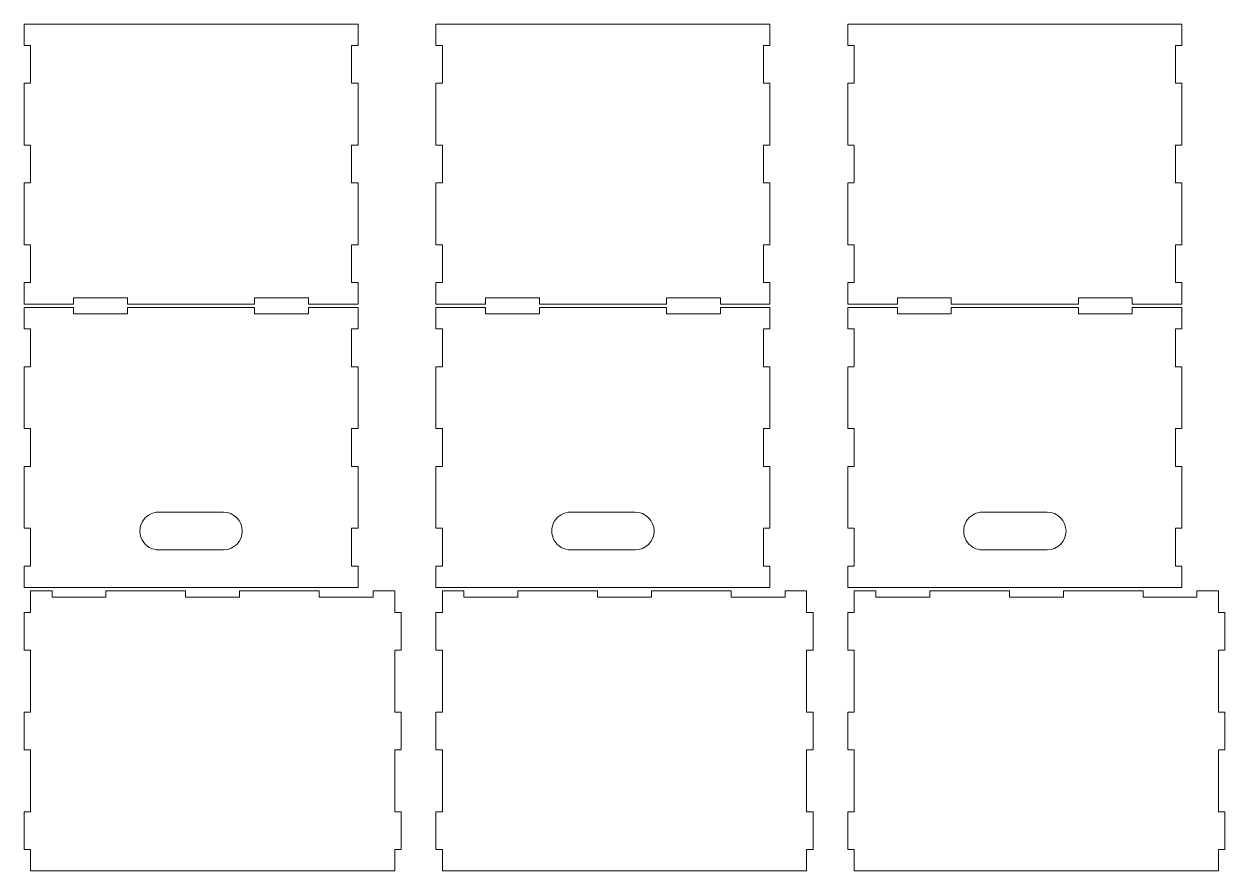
# Model space of a CAD drawing. Header units: millimetres. Extents: x -1131 to 1131, y -680 to 680.
# Drawn here: x 16 to 1131, y -106 to 680 of the extents above; entities that cross this region are included whole.
import ezdxf

# ---------------------------------------------------------------- set-up
doc = ezdxf.new("R2010")
doc.units = ezdxf.units.MM
doc.header["$MEASUREMENT"] = 0
doc.layers.add('Camada 1', color=7, linetype='Continuous')

msp = doc.modelspace()

# ---------------------------------------------------------------- linework, layer by layer
at = {"layer": 'Camada 1', "color": 230, "lineweight": 20}
for points, knots in [([(16.13, 474.5), (16.13, 474.5), (16.13, 532), (16.13, 532), (16.13, 532), (16.13, 532), (22.13, 532), (22.13, 532), (22.13, 532), (22.13, 532), (22.13, 567), (22.13, 567), (22.13, 567), (22.13, 567), (16.13, 567), (16.13, 567), (16.13, 567), (16.13, 567), (16.13, 624.5), (16.13, 624.5), (16.13, 624.5), (16.13, 624.5), (22.13, 624.5), (22.13, 624.5), (22.13, 624.5), (22.13, 624.5), (22.13, 659.5), (22.13, 659.5), (22.13, 659.5), (22.13, 659.5), (16.13, 659.5), (16.13, 659.5), (16.13, 659.5), (16.13, 659.5), (16.13, 679.5), (16.13, 679.5), (16.13, 679.5), (16.13, 679.5), (326.13, 679.5), (326.13, 679.5), (326.13, 679.5), (326.13, 679.5), (326.13, 659.5), (326.13, 659.5), (326.13, 659.5), (326.13, 659.5), (320.13, 659.5), (320.13, 659.5), (320.13, 659.5), (320.13, 659.5), (320.13, 624.5), (320.13, 624.5), (320.13, 624.5), (320.13, 624.5), (326.13, 624.5), (326.13, 624.5), (326.13, 624.5), (326.13, 624.5), (326.13, 567), (326.13, 567), (326.13, 567), (326.13, 567), (320.13, 567), (320.13, 567), (320.13, 567), (320.13, 567), (320.13, 532), (320.13, 532), (320.13, 532), (320.13, 532), (326.13, 532), (326.13, 532), (326.13, 532), (326.13, 532), (326.13, 474.5), (326.13, 474.5), (326.13, 474.5), (326.13, 474.5), (320.13, 474.5), (320.13, 474.5), (320.13, 474.5), (320.13, 474.5), (320.13, 439.5), (320.13, 439.5), (320.13, 439.5), (320.13, 439.5), (326.13, 439.5), (326.13, 439.5), (326.13, 439.5), (326.13, 439.5), (326.13, 419.5), (326.13, 419.5), (326.13, 419.5), (326.13, 419.5), (280.13, 419.5), (280.13, 419.5), (280.13, 419.5), (280.13, 419.5), (280.13, 425.5), (280.13, 425.5), (280.13, 425.5), (280.13, 425.5), (230.13, 425.5), (230.13, 425.5), (230.13, 425.5), (230.13, 425.5), (230.13, 419.5), (230.13, 419.5), (230.13, 419.5), (230.13, 419.5), (112.13, 419.5), (112.13, 419.5), (112.13, 419.5), (112.13, 419.5), (112.13, 425.5), (112.13, 425.5), (112.13, 425.5), (112.13, 425.5), (62.13, 425.5), (62.13, 425.5), (62.13, 425.5), (62.13, 425.5), (62.13, 419.5), (62.13, 419.5), (62.13, 419.5), (62.13, 419.5), (16.13, 419.5), (16.13, 419.5), (16.13, 419.5), (16.13, 419.5), (16.13, 439.5), (16.13, 439.5), (16.13, 439.5), (16.13, 439.5), (22.13, 439.5), (22.13, 439.5), (22.13, 439.5), (22.13, 439.5), (22.13, 474.5), (22.13, 474.5), (22.13, 474.5), (22.13, 474.5), (16.13, 474.5), (16.13, 474.5)], [0, 0, 0, 0, 0.027027, 0.027027, 0.027027, 0.027027, 0.0540541, 0.0540541, 0.0540541, 0.0540541, 0.0810811, 0.0810811, 0.0810811, 0.0810811, 0.1081081, 0.1081081, 0.1081081, 0.1081081, 0.1351351, 0.1351351, 0.1351351, 0.1351351, 0.1621622, 0.1621622, 0.1621622, 0.1621622, 0.1891892, 0.1891892, 0.1891892, 0.1891892, 0.2162162, 0.2162162, 0.2162162, 0.2162162, 0.2432432, 0.2432432, 0.2432432, 0.2432432, 0.2702703, 0.2702703, 0.2702703, 0.2702703, 0.2972973, 0.2972973, 0.2972973, 0.2972973, 0.3243243, 0.3243243, 0.3243243, 0.3243243, 0.3513514, 0.3513514, 0.3513514, 0.3513514, 0.3783784, 0.3783784, 0.3783784, 0.3783784, 0.4054054, 0.4054054, 0.4054054, 0.4054054, 0.4324324, 0.4324324, 0.4324324, 0.4324324, 0.4594595, 0.4594595, 0.4594595, 0.4594595, 0.4864865, 0.4864865, 0.4864865, 0.4864865, 0.5135135, 0.5135135, 0.5135135, 0.5135135, 0.5405405, 0.5405405, 0.5405405, 0.5405405, 0.5675676, 0.5675676, 0.5675676, 0.5675676, 0.5945946, 0.5945946, 0.5945946, 0.5945946, 0.6216216, 0.6216216, 0.6216216, 0.6216216, 0.6486486, 0.6486486, 0.6486486, 0.6486486, 0.6756757, 0.6756757, 0.6756757, 0.6756757, 0.7027027, 0.7027027, 0.7027027, 0.7027027, 0.7297297, 0.7297297, 0.7297297, 0.7297297, 0.7567568, 0.7567568, 0.7567568, 0.7567568, 0.7837838, 0.7837838, 0.7837838, 0.7837838, 0.8108108, 0.8108108, 0.8108108, 0.8108108, 0.8378378, 0.8378378, 0.8378378, 0.8378378, 0.8648649, 0.8648649, 0.8648649, 0.8648649, 0.8918919, 0.8918919, 0.8918919, 0.8918919, 0.9189189, 0.9189189, 0.9189189, 0.9189189, 0.9459459, 0.9459459, 0.9459459, 0.9459459, 1, 1, 1, 1]), ([(398.39, 474.5), (398.39, 474.5), (398.39, 532), (398.39, 532), (398.39, 532), (398.39, 532), (404.39, 532), (404.39, 532), (404.39, 532), (404.39, 532), (404.39, 567), (404.39, 567), (404.39, 567), (404.39, 567), (398.39, 567), (398.39, 567), (398.39, 567), (398.39, 567), (398.39, 624.5), (398.39, 624.5), (398.39, 624.5), (398.39, 624.5), (404.39, 624.5), (404.39, 624.5), (404.39, 624.5), (404.39, 624.5), (404.39, 659.5), (404.39, 659.5), (404.39, 659.5), (404.39, 659.5), (398.39, 659.5), (398.39, 659.5), (398.39, 659.5), (398.39, 659.5), (398.39, 679.5), (398.39, 679.5), (398.39, 679.5), (398.39, 679.5), (708.39, 679.5), (708.39, 679.5), (708.39, 679.5), (708.39, 679.5), (708.39, 659.5), (708.39, 659.5), (708.39, 659.5), (708.39, 659.5), (702.39, 659.5), (702.39, 659.5), (702.39, 659.5), (702.39, 659.5), (702.39, 624.5), (702.39, 624.5), (702.39, 624.5), (702.39, 624.5), (708.39, 624.5), (708.39, 624.5), (708.39, 624.5), (708.39, 624.5), (708.39, 567), (708.39, 567), (708.39, 567), (708.39, 567), (702.39, 567), (702.39, 567), (702.39, 567), (702.39, 567), (702.39, 532), (702.39, 532), (702.39, 532), (702.39, 532), (708.39, 532), (708.39, 532), (708.39, 532), (708.39, 532), (708.39, 474.5), (708.39, 474.5), (708.39, 474.5), (708.39, 474.5), (702.39, 474.5), (702.39, 474.5), (702.39, 474.5), (702.39, 474.5), (702.39, 439.5), (702.39, 439.5), (702.39, 439.5), (702.39, 439.5), (708.39, 439.5), (708.39, 439.5), (708.39, 439.5), (708.39, 439.5), (708.39, 419.5), (708.39, 419.5), (708.39, 419.5), (708.39, 419.5), (662.39, 419.5), (662.39, 419.5), (662.39, 419.5), (662.39, 419.5), (662.39, 425.5), (662.39, 425.5), (662.39, 425.5), (662.39, 425.5), (612.39, 425.5), (612.39, 425.5), (612.39, 425.5), (612.39, 425.5), (612.39, 419.5), (612.39, 419.5), (612.39, 419.5), (612.39, 419.5), (494.39, 419.5), (494.39, 419.5), (494.39, 419.5), (494.39, 419.5), (494.39, 425.5), (494.39, 425.5), (494.39, 425.5), (494.39, 425.5), (444.39, 425.5), (444.39, 425.5), (444.39, 425.5), (444.39, 425.5), (444.39, 419.5), (444.39, 419.5), (444.39, 419.5), (444.39, 419.5), (398.39, 419.5), (398.39, 419.5), (398.39, 419.5), (398.39, 419.5), (398.39, 439.5), (398.39, 439.5), (398.39, 439.5), (398.39, 439.5), (404.39, 439.5), (404.39, 439.5), (404.39, 439.5), (404.39, 439.5), (404.39, 474.5), (404.39, 474.5), (404.39, 474.5), (404.39, 474.5), (398.39, 474.5), (398.39, 474.5)], [0, 0, 0, 0, 0.027027, 0.027027, 0.027027, 0.027027, 0.0540541, 0.0540541, 0.0540541, 0.0540541, 0.0810811, 0.0810811, 0.0810811, 0.0810811, 0.1081081, 0.1081081, 0.1081081, 0.1081081, 0.1351351, 0.1351351, 0.1351351, 0.1351351, 0.1621622, 0.1621622, 0.1621622, 0.1621622, 0.1891892, 0.1891892, 0.1891892, 0.1891892, 0.2162162, 0.2162162, 0.2162162, 0.2162162, 0.2432432, 0.2432432, 0.2432432, 0.2432432, 0.2702703, 0.2702703, 0.2702703, 0.2702703, 0.2972973, 0.2972973, 0.2972973, 0.2972973, 0.3243243, 0.3243243, 0.3243243, 0.3243243, 0.3513514, 0.3513514, 0.3513514, 0.3513514, 0.3783784, 0.3783784, 0.3783784, 0.3783784, 0.4054054, 0.4054054, 0.4054054, 0.4054054, 0.4324324, 0.4324324, 0.4324324, 0.4324324, 0.4594595, 0.4594595, 0.4594595, 0.4594595, 0.4864865, 0.4864865, 0.4864865, 0.4864865, 0.5135135, 0.5135135, 0.5135135, 0.5135135, 0.5405405, 0.5405405, 0.5405405, 0.5405405, 0.5675676, 0.5675676, 0.5675676, 0.5675676, 0.5945946, 0.5945946, 0.5945946, 0.5945946, 0.6216216, 0.6216216, 0.6216216, 0.6216216, 0.6486486, 0.6486486, 0.6486486, 0.6486486, 0.6756757, 0.6756757, 0.6756757, 0.6756757, 0.7027027, 0.7027027, 0.7027027, 0.7027027, 0.7297297, 0.7297297, 0.7297297, 0.7297297, 0.7567568, 0.7567568, 0.7567568, 0.7567568, 0.7837838, 0.7837838, 0.7837838, 0.7837838, 0.8108108, 0.8108108, 0.8108108, 0.8108108, 0.8378378, 0.8378378, 0.8378378, 0.8378378, 0.8648649, 0.8648649, 0.8648649, 0.8648649, 0.8918919, 0.8918919, 0.8918919, 0.8918919, 0.9189189, 0.9189189, 0.9189189, 0.9189189, 0.9459459, 0.9459459, 0.9459459, 0.9459459, 1, 1, 1, 1]), ([(780.65, 474.5), (780.65, 474.5), (780.65, 532), (780.65, 532), (780.65, 532), (780.65, 532), (786.65, 532), (786.65, 532), (786.65, 532), (786.65, 532), (786.65, 567), (786.65, 567), (786.65, 567), (786.65, 567), (780.65, 567), (780.65, 567), (780.65, 567), (780.65, 567), (780.65, 624.5), (780.65, 624.5), (780.65, 624.5), (780.65, 624.5), (786.65, 624.5), (786.65, 624.5), (786.65, 624.5), (786.65, 624.5), (786.65, 659.5), (786.65, 659.5), (786.65, 659.5), (786.65, 659.5), (780.65, 659.5), (780.65, 659.5), (780.65, 659.5), (780.65, 659.5), (780.65, 679.5), (780.65, 679.5), (780.65, 679.5), (780.65, 679.5), (1090.65, 679.5), (1090.65, 679.5), (1090.65, 679.5), (1090.65, 679.5), (1090.65, 659.5), (1090.65, 659.5), (1090.65, 659.5), (1090.65, 659.5), (1084.65, 659.5), (1084.65, 659.5), (1084.65, 659.5), (1084.65, 659.5), (1084.65, 624.5), (1084.65, 624.5), (1084.65, 624.5), (1084.65, 624.5), (1090.65, 624.5), (1090.65, 624.5), (1090.65, 624.5), (1090.65, 624.5), (1090.65, 567), (1090.65, 567), (1090.65, 567), (1090.65, 567), (1084.65, 567), (1084.65, 567), (1084.65, 567), (1084.65, 567), (1084.65, 532), (1084.65, 532), (1084.65, 532), (1084.65, 532), (1090.65, 532), (1090.65, 532), (1090.65, 532), (1090.65, 532), (1090.65, 474.5), (1090.65, 474.5), (1090.65, 474.5), (1090.65, 474.5), (1084.65, 474.5), (1084.65, 474.5), (1084.65, 474.5), (1084.65, 474.5), (1084.65, 439.5), (1084.65, 439.5), (1084.65, 439.5), (1084.65, 439.5), (1090.65, 439.5), (1090.65, 439.5), (1090.65, 439.5), (1090.65, 439.5), (1090.65, 419.5), (1090.65, 419.5), (1090.65, 419.5), (1090.65, 419.5), (1044.65, 419.5), (1044.65, 419.5), (1044.65, 419.5), (1044.65, 419.5), (1044.65, 425.5), (1044.65, 425.5), (1044.65, 425.5), (1044.65, 425.5), (994.65, 425.5), (994.65, 425.5), (994.65, 425.5), (994.65, 425.5), (994.65, 419.5), (994.65, 419.5), (994.65, 419.5), (994.65, 419.5), (876.65, 419.5), (876.65, 419.5), (876.65, 419.5), (876.65, 419.5), (876.65, 425.5), (876.65, 425.5), (876.65, 425.5), (876.65, 425.5), (826.65, 425.5), (826.65, 425.5), (826.65, 425.5), (826.65, 425.5), (826.65, 419.5), (826.65, 419.5), (826.65, 419.5), (826.65, 419.5), (780.65, 419.5), (780.65, 419.5), (780.65, 419.5), (780.65, 419.5), (780.65, 439.5), (780.65, 439.5), (780.65, 439.5), (780.65, 439.5), (786.65, 439.5), (786.65, 439.5), (786.65, 439.5), (786.65, 439.5), (786.65, 474.5), (786.65, 474.5), (786.65, 474.5), (786.65, 474.5), (780.65, 474.5), (780.65, 474.5)], [0, 0, 0, 0, 0.027027, 0.027027, 0.027027, 0.027027, 0.0540541, 0.0540541, 0.0540541, 0.0540541, 0.0810811, 0.0810811, 0.0810811, 0.0810811, 0.1081081, 0.1081081, 0.1081081, 0.1081081, 0.1351351, 0.1351351, 0.1351351, 0.1351351, 0.1621622, 0.1621622, 0.1621622, 0.1621622, 0.1891892, 0.1891892, 0.1891892, 0.1891892, 0.2162162, 0.2162162, 0.2162162, 0.2162162, 0.2432432, 0.2432432, 0.2432432, 0.2432432, 0.2702703, 0.2702703, 0.2702703, 0.2702703, 0.2972973, 0.2972973, 0.2972973, 0.2972973, 0.3243243, 0.3243243, 0.3243243, 0.3243243, 0.3513514, 0.3513514, 0.3513514, 0.3513514, 0.3783784, 0.3783784, 0.3783784, 0.3783784, 0.4054054, 0.4054054, 0.4054054, 0.4054054, 0.4324324, 0.4324324, 0.4324324, 0.4324324, 0.4594595, 0.4594595, 0.4594595, 0.4594595, 0.4864865, 0.4864865, 0.4864865, 0.4864865, 0.5135135, 0.5135135, 0.5135135, 0.5135135, 0.5405405, 0.5405405, 0.5405405, 0.5405405, 0.5675676, 0.5675676, 0.5675676, 0.5675676, 0.5945946, 0.5945946, 0.5945946, 0.5945946, 0.6216216, 0.6216216, 0.6216216, 0.6216216, 0.6486486, 0.6486486, 0.6486486, 0.6486486, 0.6756757, 0.6756757, 0.6756757, 0.6756757, 0.7027027, 0.7027027, 0.7027027, 0.7027027, 0.7297297, 0.7297297, 0.7297297, 0.7297297, 0.7567568, 0.7567568, 0.7567568, 0.7567568, 0.7837838, 0.7837838, 0.7837838, 0.7837838, 0.8108108, 0.8108108, 0.8108108, 0.8108108, 0.8378378, 0.8378378, 0.8378378, 0.8378378, 0.8648649, 0.8648649, 0.8648649, 0.8648649, 0.8918919, 0.8918919, 0.8918919, 0.8918919, 0.9189189, 0.9189189, 0.9189189, 0.9189189, 0.9459459, 0.9459459, 0.9459459, 0.9459459, 1, 1, 1, 1]), ([(16.13, 361.5), (16.13, 361.5), (16.13, 304), (16.13, 304), (16.13, 304), (16.13, 304), (22.13, 304), (22.13, 304), (22.13, 304), (22.13, 304), (22.13, 269), (22.13, 269), (22.13, 269), (22.13, 269), (16.13, 269), (16.13, 269), (16.13, 269), (16.13, 269), (16.13, 211.5), (16.13, 211.5), (16.13, 211.5), (16.13, 211.5), (22.13, 211.5), (22.13, 211.5), (22.13, 211.5), (22.13, 211.5), (22.13, 176.5), (22.13, 176.5), (22.13, 176.5), (22.13, 176.5), (16.13, 176.5), (16.13, 176.5), (16.13, 176.5), (16.13, 176.5), (16.13, 156.5), (16.13, 156.5), (16.13, 156.5), (16.13, 156.5), (326.13, 156.5), (326.13, 156.5), (326.13, 156.5), (326.13, 156.5), (326.13, 176.5), (326.13, 176.5), (326.13, 176.5), (326.13, 176.5), (320.13, 176.5), (320.13, 176.5), (320.13, 176.5), (320.13, 176.5), (320.13, 211.5), (320.13, 211.5), (320.13, 211.5), (320.13, 211.5), (326.13, 211.5), (326.13, 211.5), (326.13, 211.5), (326.13, 211.5), (326.13, 269), (326.13, 269), (326.13, 269), (326.13, 269), (320.13, 269), (320.13, 269), (320.13, 269), (320.13, 269), (320.13, 304), (320.13, 304), (320.13, 304), (320.13, 304), (326.13, 304), (326.13, 304), (326.13, 304), (326.13, 304), (326.13, 361.5), (326.13, 361.5), (326.13, 361.5), (326.13, 361.5), (320.13, 361.5), (320.13, 361.5), (320.13, 361.5), (320.13, 361.5), (320.13, 396.5), (320.13, 396.5), (320.13, 396.5), (320.13, 396.5), (326.13, 396.5), (326.13, 396.5), (326.13, 396.5), (326.13, 396.5), (326.13, 416.5), (326.13, 416.5), (326.13, 416.5), (326.13, 416.5), (280.13, 416.5), (280.13, 416.5), (280.13, 416.5), (280.13, 416.5), (280.13, 410.5), (280.13, 410.5), (280.13, 410.5), (280.13, 410.5), (230.13, 410.5), (230.13, 410.5), (230.13, 410.5), (230.13, 410.5), (230.13, 416.5), (230.13, 416.5), (230.13, 416.5), (230.13, 416.5), (112.13, 416.5), (112.13, 416.5), (112.13, 416.5), (112.13, 416.5), (112.13, 410.5), (112.13, 410.5), (112.13, 410.5), (112.13, 410.5), (62.13, 410.5), (62.13, 410.5), (62.13, 410.5), (62.13, 410.5), (62.13, 416.5), (62.13, 416.5), (62.13, 416.5), (62.13, 416.5), (16.13, 416.5), (16.13, 416.5), (16.13, 416.5), (16.13, 416.5), (16.13, 396.5), (16.13, 396.5), (16.13, 396.5), (16.13, 396.5), (22.13, 396.5), (22.13, 396.5), (22.13, 396.5), (22.13, 396.5), (22.13, 361.5), (22.13, 361.5), (22.13, 361.5), (22.13, 361.5), (16.13, 361.5), (16.13, 361.5)], [0, 0, 0, 0, 0.027027, 0.027027, 0.027027, 0.027027, 0.0540541, 0.0540541, 0.0540541, 0.0540541, 0.0810811, 0.0810811, 0.0810811, 0.0810811, 0.1081081, 0.1081081, 0.1081081, 0.1081081, 0.1351351, 0.1351351, 0.1351351, 0.1351351, 0.1621622, 0.1621622, 0.1621622, 0.1621622, 0.1891892, 0.1891892, 0.1891892, 0.1891892, 0.2162162, 0.2162162, 0.2162162, 0.2162162, 0.2432432, 0.2432432, 0.2432432, 0.2432432, 0.2702703, 0.2702703, 0.2702703, 0.2702703, 0.2972973, 0.2972973, 0.2972973, 0.2972973, 0.3243243, 0.3243243, 0.3243243, 0.3243243, 0.3513514, 0.3513514, 0.3513514, 0.3513514, 0.3783784, 0.3783784, 0.3783784, 0.3783784, 0.4054054, 0.4054054, 0.4054054, 0.4054054, 0.4324324, 0.4324324, 0.4324324, 0.4324324, 0.4594595, 0.4594595, 0.4594595, 0.4594595, 0.4864865, 0.4864865, 0.4864865, 0.4864865, 0.5135135, 0.5135135, 0.5135135, 0.5135135, 0.5405405, 0.5405405, 0.5405405, 0.5405405, 0.5675676, 0.5675676, 0.5675676, 0.5675676, 0.5945946, 0.5945946, 0.5945946, 0.5945946, 0.6216216, 0.6216216, 0.6216216, 0.6216216, 0.6486486, 0.6486486, 0.6486486, 0.6486486, 0.6756757, 0.6756757, 0.6756757, 0.6756757, 0.7027027, 0.7027027, 0.7027027, 0.7027027, 0.7297297, 0.7297297, 0.7297297, 0.7297297, 0.7567568, 0.7567568, 0.7567568, 0.7567568, 0.7837838, 0.7837838, 0.7837838, 0.7837838, 0.8108108, 0.8108108, 0.8108108, 0.8108108, 0.8378378, 0.8378378, 0.8378378, 0.8378378, 0.8648649, 0.8648649, 0.8648649, 0.8648649, 0.8918919, 0.8918919, 0.8918919, 0.8918919, 0.9189189, 0.9189189, 0.9189189, 0.9189189, 0.9459459, 0.9459459, 0.9459459, 0.9459459, 1, 1, 1, 1]), ([(398.39, 361.5), (398.39, 361.5), (398.39, 304), (398.39, 304), (398.39, 304), (398.39, 304), (404.39, 304), (404.39, 304), (404.39, 304), (404.39, 304), (404.39, 269), (404.39, 269), (404.39, 269), (404.39, 269), (398.39, 269), (398.39, 269), (398.39, 269), (398.39, 269), (398.39, 211.5), (398.39, 211.5), (398.39, 211.5), (398.39, 211.5), (404.39, 211.5), (404.39, 211.5), (404.39, 211.5), (404.39, 211.5), (404.39, 176.5), (404.39, 176.5), (404.39, 176.5), (404.39, 176.5), (398.39, 176.5), (398.39, 176.5), (398.39, 176.5), (398.39, 176.5), (398.39, 156.5), (398.39, 156.5), (398.39, 156.5), (398.39, 156.5), (708.39, 156.5), (708.39, 156.5), (708.39, 156.5), (708.39, 156.5), (708.39, 176.5), (708.39, 176.5), (708.39, 176.5), (708.39, 176.5), (702.39, 176.5), (702.39, 176.5), (702.39, 176.5), (702.39, 176.5), (702.39, 211.5), (702.39, 211.5), (702.39, 211.5), (702.39, 211.5), (708.39, 211.5), (708.39, 211.5), (708.39, 211.5), (708.39, 211.5), (708.39, 269), (708.39, 269), (708.39, 269), (708.39, 269), (702.39, 269), (702.39, 269), (702.39, 269), (702.39, 269), (702.39, 304), (702.39, 304), (702.39, 304), (702.39, 304), (708.39, 304), (708.39, 304), (708.39, 304), (708.39, 304), (708.39, 361.5), (708.39, 361.5), (708.39, 361.5), (708.39, 361.5), (702.39, 361.5), (702.39, 361.5), (702.39, 361.5), (702.39, 361.5), (702.39, 396.5), (702.39, 396.5), (702.39, 396.5), (702.39, 396.5), (708.39, 396.5), (708.39, 396.5), (708.39, 396.5), (708.39, 396.5), (708.39, 416.5), (708.39, 416.5), (708.39, 416.5), (708.39, 416.5), (662.39, 416.5), (662.39, 416.5), (662.39, 416.5), (662.39, 416.5), (662.39, 410.5), (662.39, 410.5), (662.39, 410.5), (662.39, 410.5), (612.39, 410.5), (612.39, 410.5), (612.39, 410.5), (612.39, 410.5), (612.39, 416.5), (612.39, 416.5), (612.39, 416.5), (612.39, 416.5), (494.39, 416.5), (494.39, 416.5), (494.39, 416.5), (494.39, 416.5), (494.39, 410.5), (494.39, 410.5), (494.39, 410.5), (494.39, 410.5), (444.39, 410.5), (444.39, 410.5), (444.39, 410.5), (444.39, 410.5), (444.39, 416.5), (444.39, 416.5), (444.39, 416.5), (444.39, 416.5), (398.39, 416.5), (398.39, 416.5), (398.39, 416.5), (398.39, 416.5), (398.39, 396.5), (398.39, 396.5), (398.39, 396.5), (398.39, 396.5), (404.39, 396.5), (404.39, 396.5), (404.39, 396.5), (404.39, 396.5), (404.39, 361.5), (404.39, 361.5), (404.39, 361.5), (404.39, 361.5), (398.39, 361.5), (398.39, 361.5)], [0, 0, 0, 0, 0.027027, 0.027027, 0.027027, 0.027027, 0.0540541, 0.0540541, 0.0540541, 0.0540541, 0.0810811, 0.0810811, 0.0810811, 0.0810811, 0.1081081, 0.1081081, 0.1081081, 0.1081081, 0.1351351, 0.1351351, 0.1351351, 0.1351351, 0.1621622, 0.1621622, 0.1621622, 0.1621622, 0.1891892, 0.1891892, 0.1891892, 0.1891892, 0.2162162, 0.2162162, 0.2162162, 0.2162162, 0.2432432, 0.2432432, 0.2432432, 0.2432432, 0.2702703, 0.2702703, 0.2702703, 0.2702703, 0.2972973, 0.2972973, 0.2972973, 0.2972973, 0.3243243, 0.3243243, 0.3243243, 0.3243243, 0.3513514, 0.3513514, 0.3513514, 0.3513514, 0.3783784, 0.3783784, 0.3783784, 0.3783784, 0.4054054, 0.4054054, 0.4054054, 0.4054054, 0.4324324, 0.4324324, 0.4324324, 0.4324324, 0.4594595, 0.4594595, 0.4594595, 0.4594595, 0.4864865, 0.4864865, 0.4864865, 0.4864865, 0.5135135, 0.5135135, 0.5135135, 0.5135135, 0.5405405, 0.5405405, 0.5405405, 0.5405405, 0.5675676, 0.5675676, 0.5675676, 0.5675676, 0.5945946, 0.5945946, 0.5945946, 0.5945946, 0.6216216, 0.6216216, 0.6216216, 0.6216216, 0.6486486, 0.6486486, 0.6486486, 0.6486486, 0.6756757, 0.6756757, 0.6756757, 0.6756757, 0.7027027, 0.7027027, 0.7027027, 0.7027027, 0.7297297, 0.7297297, 0.7297297, 0.7297297, 0.7567568, 0.7567568, 0.7567568, 0.7567568, 0.7837838, 0.7837838, 0.7837838, 0.7837838, 0.8108108, 0.8108108, 0.8108108, 0.8108108, 0.8378378, 0.8378378, 0.8378378, 0.8378378, 0.8648649, 0.8648649, 0.8648649, 0.8648649, 0.8918919, 0.8918919, 0.8918919, 0.8918919, 0.9189189, 0.9189189, 0.9189189, 0.9189189, 0.9459459, 0.9459459, 0.9459459, 0.9459459, 1, 1, 1, 1]), ([(780.65, 361.5), (780.65, 361.5), (780.65, 304), (780.65, 304), (780.65, 304), (780.65, 304), (786.65, 304), (786.65, 304), (786.65, 304), (786.65, 304), (786.65, 269), (786.65, 269), (786.65, 269), (786.65, 269), (780.65, 269), (780.65, 269), (780.65, 269), (780.65, 269), (780.65, 211.5), (780.65, 211.5), (780.65, 211.5), (780.65, 211.5), (786.65, 211.5), (786.65, 211.5), (786.65, 211.5), (786.65, 211.5), (786.65, 176.5), (786.65, 176.5), (786.65, 176.5), (786.65, 176.5), (780.65, 176.5), (780.65, 176.5), (780.65, 176.5), (780.65, 176.5), (780.65, 156.5), (780.65, 156.5), (780.65, 156.5), (780.65, 156.5), (1090.65, 156.5), (1090.65, 156.5), (1090.65, 156.5), (1090.65, 156.5), (1090.65, 176.5), (1090.65, 176.5), (1090.65, 176.5), (1090.65, 176.5), (1084.65, 176.5), (1084.65, 176.5), (1084.65, 176.5), (1084.65, 176.5), (1084.65, 211.5), (1084.65, 211.5), (1084.65, 211.5), (1084.65, 211.5), (1090.65, 211.5), (1090.65, 211.5), (1090.65, 211.5), (1090.65, 211.5), (1090.65, 269), (1090.65, 269), (1090.65, 269), (1090.65, 269), (1084.65, 269), (1084.65, 269), (1084.65, 269), (1084.65, 269), (1084.65, 304), (1084.65, 304), (1084.65, 304), (1084.65, 304), (1090.65, 304), (1090.65, 304), (1090.65, 304), (1090.65, 304), (1090.65, 361.5), (1090.65, 361.5), (1090.65, 361.5), (1090.65, 361.5), (1084.65, 361.5), (1084.65, 361.5), (1084.65, 361.5), (1084.65, 361.5), (1084.65, 396.5), (1084.65, 396.5), (1084.65, 396.5), (1084.65, 396.5), (1090.65, 396.5), (1090.65, 396.5), (1090.65, 396.5), (1090.65, 396.5), (1090.65, 416.5), (1090.65, 416.5), (1090.65, 416.5), (1090.65, 416.5), (1044.65, 416.5), (1044.65, 416.5), (1044.65, 416.5), (1044.65, 416.5), (1044.65, 410.5), (1044.65, 410.5), (1044.65, 410.5), (1044.65, 410.5), (994.65, 410.5), (994.65, 410.5), (994.65, 410.5), (994.65, 410.5), (994.65, 416.5), (994.65, 416.5), (994.65, 416.5), (994.65, 416.5), (876.65, 416.5), (876.65, 416.5), (876.65, 416.5), (876.65, 416.5), (876.65, 410.5), (876.65, 410.5), (876.65, 410.5), (876.65, 410.5), (826.65, 410.5), (826.65, 410.5), (826.65, 410.5), (826.65, 410.5), (826.65, 416.5), (826.65, 416.5), (826.65, 416.5), (826.65, 416.5), (780.65, 416.5), (780.65, 416.5), (780.65, 416.5), (780.65, 416.5), (780.65, 396.5), (780.65, 396.5), (780.65, 396.5), (780.65, 396.5), (786.65, 396.5), (786.65, 396.5), (786.65, 396.5), (786.65, 396.5), (786.65, 361.5), (786.65, 361.5), (786.65, 361.5), (786.65, 361.5), (780.65, 361.5), (780.65, 361.5)], [0, 0, 0, 0, 0.027027, 0.027027, 0.027027, 0.027027, 0.0540541, 0.0540541, 0.0540541, 0.0540541, 0.0810811, 0.0810811, 0.0810811, 0.0810811, 0.1081081, 0.1081081, 0.1081081, 0.1081081, 0.1351351, 0.1351351, 0.1351351, 0.1351351, 0.1621622, 0.1621622, 0.1621622, 0.1621622, 0.1891892, 0.1891892, 0.1891892, 0.1891892, 0.2162162, 0.2162162, 0.2162162, 0.2162162, 0.2432432, 0.2432432, 0.2432432, 0.2432432, 0.2702703, 0.2702703, 0.2702703, 0.2702703, 0.2972973, 0.2972973, 0.2972973, 0.2972973, 0.3243243, 0.3243243, 0.3243243, 0.3243243, 0.3513514, 0.3513514, 0.3513514, 0.3513514, 0.3783784, 0.3783784, 0.3783784, 0.3783784, 0.4054054, 0.4054054, 0.4054054, 0.4054054, 0.4324324, 0.4324324, 0.4324324, 0.4324324, 0.4594595, 0.4594595, 0.4594595, 0.4594595, 0.4864865, 0.4864865, 0.4864865, 0.4864865, 0.5135135, 0.5135135, 0.5135135, 0.5135135, 0.5405405, 0.5405405, 0.5405405, 0.5405405, 0.5675676, 0.5675676, 0.5675676, 0.5675676, 0.5945946, 0.5945946, 0.5945946, 0.5945946, 0.6216216, 0.6216216, 0.6216216, 0.6216216, 0.6486486, 0.6486486, 0.6486486, 0.6486486, 0.6756757, 0.6756757, 0.6756757, 0.6756757, 0.7027027, 0.7027027, 0.7027027, 0.7027027, 0.7297297, 0.7297297, 0.7297297, 0.7297297, 0.7567568, 0.7567568, 0.7567568, 0.7567568, 0.7837838, 0.7837838, 0.7837838, 0.7837838, 0.8108108, 0.8108108, 0.8108108, 0.8108108, 0.8378378, 0.8378378, 0.8378378, 0.8378378, 0.8648649, 0.8648649, 0.8648649, 0.8648649, 0.8918919, 0.8918919, 0.8918919, 0.8918919, 0.9189189, 0.9189189, 0.9189189, 0.9189189, 0.9459459, 0.9459459, 0.9459459, 0.9459459, 1, 1, 1, 1]), ([(125.97, 217.75), (129.1, 223.16), (134.88, 226.5), (141.13, 226.5), (141.13, 226.5), (141.13, 226.5), (201.13, 226.5), (201.13, 226.5), (201.13, 226.5), (210.8, 226.5), (218.63, 218.66), (218.63, 209), (218.63, 209), (218.63, 199.34), (210.79, 191.5), (201.13, 191.5), (201.13, 191.5), (201.13, 191.5), (141.13, 191.5), (141.13, 191.5), (141.13, 191.5), (134.88, 191.5), (129.1, 194.84), (125.97, 200.25), (125.97, 200.25), (122.85, 205.66), (122.85, 212.34), (125.97, 217.75)], [0, 0, 0, 0, 0.125, 0.125, 0.125, 0.125, 0.25, 0.25, 0.25, 0.25, 0.375, 0.375, 0.375, 0.375, 0.5, 0.5, 0.5, 0.5, 0.625, 0.625, 0.625, 0.625, 0.75, 0.75, 0.75, 0.75, 1, 1, 1, 1]), ([(508.23, 217.75), (511.36, 223.16), (517.14, 226.5), (523.39, 226.5), (523.39, 226.5), (523.39, 226.5), (583.39, 226.5), (583.39, 226.5), (583.39, 226.5), (593.06, 226.5), (600.89, 218.66), (600.89, 209), (600.89, 209), (600.89, 199.34), (593.05, 191.5), (583.39, 191.5), (583.39, 191.5), (583.39, 191.5), (523.39, 191.5), (523.39, 191.5), (523.39, 191.5), (517.14, 191.5), (511.36, 194.84), (508.23, 200.25), (508.23, 200.25), (505.11, 205.66), (505.11, 212.34), (508.23, 217.75)], [0, 0, 0, 0, 0.125, 0.125, 0.125, 0.125, 0.25, 0.25, 0.25, 0.25, 0.375, 0.375, 0.375, 0.375, 0.5, 0.5, 0.5, 0.5, 0.625, 0.625, 0.625, 0.625, 0.75, 0.75, 0.75, 0.75, 1, 1, 1, 1]), ([(890.49, 217.75), (893.62, 223.16), (899.4, 226.5), (905.65, 226.5), (905.65, 226.5), (905.65, 226.5), (965.65, 226.5), (965.65, 226.5), (965.65, 226.5), (975.32, 226.5), (983.15, 218.66), (983.15, 209), (983.15, 209), (983.15, 199.34), (975.32, 191.5), (965.65, 191.5), (965.65, 191.5), (965.65, 191.5), (905.65, 191.5), (905.65, 191.5), (905.65, 191.5), (899.4, 191.5), (893.62, 194.84), (890.49, 200.25), (890.49, 200.25), (887.37, 205.66), (887.37, 212.34), (890.49, 217.75)], [0, 0, 0, 0, 0.125, 0.125, 0.125, 0.125, 0.25, 0.25, 0.25, 0.25, 0.375, 0.375, 0.375, 0.375, 0.5, 0.5, 0.5, 0.5, 0.625, 0.625, 0.625, 0.625, 0.75, 0.75, 0.75, 0.75, 1, 1, 1, 1]), ([(42.13, 147.5), (42.13, 147.5), (92.13, 147.5), (92.13, 147.5), (92.13, 147.5), (92.13, 147.5), (92.13, 153.5), (92.13, 153.5), (92.13, 153.5), (92.13, 153.5), (166.13, 153.5), (166.13, 153.5), (166.13, 153.5), (166.13, 153.5), (166.13, 147.5), (166.13, 147.5), (166.13, 147.5), (166.13, 147.5), (216.13, 147.5), (216.13, 147.5), (216.13, 147.5), (216.13, 147.5), (216.13, 153.5), (216.13, 153.5), (216.13, 153.5), (216.13, 153.5), (290.13, 153.5), (290.13, 153.5), (290.13, 153.5), (290.13, 153.5), (290.13, 147.5), (290.13, 147.5), (290.13, 147.5), (290.13, 147.5), (340.13, 147.5), (340.13, 147.5), (340.13, 147.5), (340.13, 147.5), (340.13, 153.5), (340.13, 153.5), (340.13, 153.5), (340.13, 153.5), (360.13, 153.5), (360.13, 153.5), (360.13, 153.5), (360.13, 153.5), (360.13, 133.5), (360.13, 133.5), (360.13, 133.5), (360.13, 133.5), (366.13, 133.5), (366.13, 133.5), (366.13, 133.5), (366.13, 133.5), (366.13, 98.5), (366.13, 98.5), (366.13, 98.5), (366.13, 98.5), (360.13, 98.5), (360.13, 98.5), (360.13, 98.5), (360.13, 98.5), (360.13, 41), (360.13, 41), (360.13, 41), (360.13, 41), (366.13, 41), (366.13, 41), (366.13, 41), (366.13, 41), (366.13, 6), (366.13, 6), (366.13, 6), (366.13, 6), (360.13, 6), (360.13, 6), (360.13, 6), (360.13, 6), (360.13, -51.5), (360.13, -51.5), (360.13, -51.5), (360.13, -51.5), (366.13, -51.5), (366.13, -51.5), (366.13, -51.5), (366.13, -51.5), (366.13, -86.5), (366.13, -86.5), (366.13, -86.5), (366.13, -86.5), (360.13, -86.5), (360.13, -86.5), (360.13, -86.5), (360.13, -86.5), (360.13, -106.5), (360.13, -106.5), (360.13, -106.5), (360.13, -106.5), (22.13, -106.5), (22.13, -106.5), (22.13, -106.5), (22.13, -106.5), (22.13, -86.5), (22.13, -86.5), (22.13, -86.5), (22.13, -86.5), (16.13, -86.5), (16.13, -86.5), (16.13, -86.5), (16.13, -86.5), (16.13, -51.5), (16.13, -51.5), (16.13, -51.5), (16.13, -51.5), (22.13, -51.5), (22.13, -51.5), (22.13, -51.5), (22.13, -51.5), (22.13, 6), (22.13, 6), (22.13, 6), (22.13, 6), (16.13, 6), (16.13, 6), (16.13, 6), (16.13, 6), (16.13, 41), (16.13, 41), (16.13, 41), (16.13, 41), (22.13, 41), (22.13, 41), (22.13, 41), (22.13, 41), (22.13, 98.5), (22.13, 98.5), (22.13, 98.5), (22.13, 98.5), (16.13, 98.5), (16.13, 98.5), (16.13, 98.5), (16.13, 98.5), (16.13, 133.5), (16.13, 133.5), (16.13, 133.5), (16.13, 133.5), (22.13, 133.5), (22.13, 133.5), (22.13, 133.5), (22.13, 133.5), (22.13, 153.5), (22.13, 153.5), (22.13, 153.5), (22.13, 153.5), (42.13, 153.5), (42.13, 153.5), (42.13, 153.5), (42.13, 153.5), (42.13, 147.5), (42.13, 147.5)], [0, 0, 0, 0, 0.0243902, 0.0243902, 0.0243902, 0.0243902, 0.0487805, 0.0487805, 0.0487805, 0.0487805, 0.0731707, 0.0731707, 0.0731707, 0.0731707, 0.097561, 0.097561, 0.097561, 0.097561, 0.1219512, 0.1219512, 0.1219512, 0.1219512, 0.1463415, 0.1463415, 0.1463415, 0.1463415, 0.1707317, 0.1707317, 0.1707317, 0.1707317, 0.195122, 0.195122, 0.195122, 0.195122, 0.2195122, 0.2195122, 0.2195122, 0.2195122, 0.2439024, 0.2439024, 0.2439024, 0.2439024, 0.2682927, 0.2682927, 0.2682927, 0.2682927, 0.2926829, 0.2926829, 0.2926829, 0.2926829, 0.3170732, 0.3170732, 0.3170732, 0.3170732, 0.3414634, 0.3414634, 0.3414634, 0.3414634, 0.3658537, 0.3658537, 0.3658537, 0.3658537, 0.3902439, 0.3902439, 0.3902439, 0.3902439, 0.4146341, 0.4146341, 0.4146341, 0.4146341, 0.4390244, 0.4390244, 0.4390244, 0.4390244, 0.4634146, 0.4634146, 0.4634146, 0.4634146, 0.4878049, 0.4878049, 0.4878049, 0.4878049, 0.5121951, 0.5121951, 0.5121951, 0.5121951, 0.5365854, 0.5365854, 0.5365854, 0.5365854, 0.5609756, 0.5609756, 0.5609756, 0.5609756, 0.5853659, 0.5853659, 0.5853659, 0.5853659, 0.6097561, 0.6097561, 0.6097561, 0.6097561, 0.6341463, 0.6341463, 0.6341463, 0.6341463, 0.6585366, 0.6585366, 0.6585366, 0.6585366, 0.6829268, 0.6829268, 0.6829268, 0.6829268, 0.7073171, 0.7073171, 0.7073171, 0.7073171, 0.7317073, 0.7317073, 0.7317073, 0.7317073, 0.7560976, 0.7560976, 0.7560976, 0.7560976, 0.7804878, 0.7804878, 0.7804878, 0.7804878, 0.804878, 0.804878, 0.804878, 0.804878, 0.8292683, 0.8292683, 0.8292683, 0.8292683, 0.8536585, 0.8536585, 0.8536585, 0.8536585, 0.8780488, 0.8780488, 0.8780488, 0.8780488, 0.902439, 0.902439, 0.902439, 0.902439, 0.9268293, 0.9268293, 0.9268293, 0.9268293, 0.9512195, 0.9512195, 0.9512195, 0.9512195, 1, 1, 1, 1]), ([(424.39, 147.5), (424.39, 147.5), (474.39, 147.5), (474.39, 147.5), (474.39, 147.5), (474.39, 147.5), (474.39, 153.5), (474.39, 153.5), (474.39, 153.5), (474.39, 153.5), (548.39, 153.5), (548.39, 153.5), (548.39, 153.5), (548.39, 153.5), (548.39, 147.5), (548.39, 147.5), (548.39, 147.5), (548.39, 147.5), (598.39, 147.5), (598.39, 147.5), (598.39, 147.5), (598.39, 147.5), (598.39, 153.5), (598.39, 153.5), (598.39, 153.5), (598.39, 153.5), (672.39, 153.5), (672.39, 153.5), (672.39, 153.5), (672.39, 153.5), (672.39, 147.5), (672.39, 147.5), (672.39, 147.5), (672.39, 147.5), (722.39, 147.5), (722.39, 147.5), (722.39, 147.5), (722.39, 147.5), (722.39, 153.5), (722.39, 153.5), (722.39, 153.5), (722.39, 153.5), (742.39, 153.5), (742.39, 153.5), (742.39, 153.5), (742.39, 153.5), (742.39, 133.5), (742.39, 133.5), (742.39, 133.5), (742.39, 133.5), (748.39, 133.5), (748.39, 133.5), (748.39, 133.5), (748.39, 133.5), (748.39, 98.5), (748.39, 98.5), (748.39, 98.5), (748.39, 98.5), (742.39, 98.5), (742.39, 98.5), (742.39, 98.5), (742.39, 98.5), (742.39, 41), (742.39, 41), (742.39, 41), (742.39, 41), (748.39, 41), (748.39, 41), (748.39, 41), (748.39, 41), (748.39, 6), (748.39, 6), (748.39, 6), (748.39, 6), (742.39, 6), (742.39, 6), (742.39, 6), (742.39, 6), (742.39, -51.5), (742.39, -51.5), (742.39, -51.5), (742.39, -51.5), (748.39, -51.5), (748.39, -51.5), (748.39, -51.5), (748.39, -51.5), (748.39, -86.5), (748.39, -86.5), (748.39, -86.5), (748.39, -86.5), (742.39, -86.5), (742.39, -86.5), (742.39, -86.5), (742.39, -86.5), (742.39, -106.5), (742.39, -106.5), (742.39, -106.5), (742.39, -106.5), (404.39, -106.5), (404.39, -106.5), (404.39, -106.5), (404.39, -106.5), (404.39, -86.5), (404.39, -86.5), (404.39, -86.5), (404.39, -86.5), (398.39, -86.5), (398.39, -86.5), (398.39, -86.5), (398.39, -86.5), (398.39, -51.5), (398.39, -51.5), (398.39, -51.5), (398.39, -51.5), (404.39, -51.5), (404.39, -51.5), (404.39, -51.5), (404.39, -51.5), (404.39, 6), (404.39, 6), (404.39, 6), (404.39, 6), (398.39, 6), (398.39, 6), (398.39, 6), (398.39, 6), (398.39, 41), (398.39, 41), (398.39, 41), (398.39, 41), (404.39, 41), (404.39, 41), (404.39, 41), (404.39, 41), (404.39, 98.5), (404.39, 98.5), (404.39, 98.5), (404.39, 98.5), (398.39, 98.5), (398.39, 98.5), (398.39, 98.5), (398.39, 98.5), (398.39, 133.5), (398.39, 133.5), (398.39, 133.5), (398.39, 133.5), (404.39, 133.5), (404.39, 133.5), (404.39, 133.5), (404.39, 133.5), (404.39, 153.5), (404.39, 153.5), (404.39, 153.5), (404.39, 153.5), (424.39, 153.5), (424.39, 153.5), (424.39, 153.5), (424.39, 153.5), (424.39, 147.5), (424.39, 147.5)], [0, 0, 0, 0, 0.0243902, 0.0243902, 0.0243902, 0.0243902, 0.0487805, 0.0487805, 0.0487805, 0.0487805, 0.0731707, 0.0731707, 0.0731707, 0.0731707, 0.097561, 0.097561, 0.097561, 0.097561, 0.1219512, 0.1219512, 0.1219512, 0.1219512, 0.1463415, 0.1463415, 0.1463415, 0.1463415, 0.1707317, 0.1707317, 0.1707317, 0.1707317, 0.195122, 0.195122, 0.195122, 0.195122, 0.2195122, 0.2195122, 0.2195122, 0.2195122, 0.2439024, 0.2439024, 0.2439024, 0.2439024, 0.2682927, 0.2682927, 0.2682927, 0.2682927, 0.2926829, 0.2926829, 0.2926829, 0.2926829, 0.3170732, 0.3170732, 0.3170732, 0.3170732, 0.3414634, 0.3414634, 0.3414634, 0.3414634, 0.3658537, 0.3658537, 0.3658537, 0.3658537, 0.3902439, 0.3902439, 0.3902439, 0.3902439, 0.4146341, 0.4146341, 0.4146341, 0.4146341, 0.4390244, 0.4390244, 0.4390244, 0.4390244, 0.4634146, 0.4634146, 0.4634146, 0.4634146, 0.4878049, 0.4878049, 0.4878049, 0.4878049, 0.5121951, 0.5121951, 0.5121951, 0.5121951, 0.5365854, 0.5365854, 0.5365854, 0.5365854, 0.5609756, 0.5609756, 0.5609756, 0.5609756, 0.5853659, 0.5853659, 0.5853659, 0.5853659, 0.6097561, 0.6097561, 0.6097561, 0.6097561, 0.6341463, 0.6341463, 0.6341463, 0.6341463, 0.6585366, 0.6585366, 0.6585366, 0.6585366, 0.6829268, 0.6829268, 0.6829268, 0.6829268, 0.7073171, 0.7073171, 0.7073171, 0.7073171, 0.7317073, 0.7317073, 0.7317073, 0.7317073, 0.7560976, 0.7560976, 0.7560976, 0.7560976, 0.7804878, 0.7804878, 0.7804878, 0.7804878, 0.804878, 0.804878, 0.804878, 0.804878, 0.8292683, 0.8292683, 0.8292683, 0.8292683, 0.8536585, 0.8536585, 0.8536585, 0.8536585, 0.8780488, 0.8780488, 0.8780488, 0.8780488, 0.902439, 0.902439, 0.902439, 0.902439, 0.9268293, 0.9268293, 0.9268293, 0.9268293, 0.9512195, 0.9512195, 0.9512195, 0.9512195, 1, 1, 1, 1]), ([(806.65, 147.5), (806.65, 147.5), (856.65, 147.5), (856.65, 147.5), (856.65, 147.5), (856.65, 147.5), (856.65, 153.5), (856.65, 153.5), (856.65, 153.5), (856.65, 153.5), (930.65, 153.5), (930.65, 153.5), (930.65, 153.5), (930.65, 153.5), (930.65, 147.5), (930.65, 147.5), (930.65, 147.5), (930.65, 147.5), (980.65, 147.5), (980.65, 147.5), (980.65, 147.5), (980.65, 147.5), (980.65, 153.5), (980.65, 153.5), (980.65, 153.5), (980.65, 153.5), (1054.65, 153.5), (1054.65, 153.5), (1054.65, 153.5), (1054.65, 153.5), (1054.65, 147.5), (1054.65, 147.5), (1054.65, 147.5), (1054.65, 147.5), (1104.65, 147.5), (1104.65, 147.5), (1104.65, 147.5), (1104.65, 147.5), (1104.65, 153.5), (1104.65, 153.5), (1104.65, 153.5), (1104.65, 153.5), (1124.65, 153.5), (1124.65, 153.5), (1124.65, 153.5), (1124.65, 153.5), (1124.65, 133.5), (1124.65, 133.5), (1124.65, 133.5), (1124.65, 133.5), (1130.65, 133.5), (1130.65, 133.5), (1130.65, 133.5), (1130.65, 133.5), (1130.65, 98.5), (1130.65, 98.5), (1130.65, 98.5), (1130.65, 98.5), (1124.65, 98.5), (1124.65, 98.5), (1124.65, 98.5), (1124.65, 98.5), (1124.65, 41), (1124.65, 41), (1124.65, 41), (1124.65, 41), (1130.65, 41), (1130.65, 41), (1130.65, 41), (1130.65, 41), (1130.65, 6), (1130.65, 6), (1130.65, 6), (1130.65, 6), (1124.65, 6), (1124.65, 6), (1124.65, 6), (1124.65, 6), (1124.65, -51.5), (1124.65, -51.5), (1124.65, -51.5), (1124.65, -51.5), (1130.65, -51.5), (1130.65, -51.5), (1130.65, -51.5), (1130.65, -51.5), (1130.65, -86.5), (1130.65, -86.5), (1130.65, -86.5), (1130.65, -86.5), (1124.65, -86.5), (1124.65, -86.5), (1124.65, -86.5), (1124.65, -86.5), (1124.65, -106.5), (1124.65, -106.5), (1124.65, -106.5), (1124.65, -106.5), (786.65, -106.5), (786.65, -106.5), (786.65, -106.5), (786.65, -106.5), (786.65, -86.5), (786.65, -86.5), (786.65, -86.5), (786.65, -86.5), (780.65, -86.5), (780.65, -86.5), (780.65, -86.5), (780.65, -86.5), (780.65, -51.5), (780.65, -51.5), (780.65, -51.5), (780.65, -51.5), (786.65, -51.5), (786.65, -51.5), (786.65, -51.5), (786.65, -51.5), (786.65, 6), (786.65, 6), (786.65, 6), (786.65, 6), (780.65, 6), (780.65, 6), (780.65, 6), (780.65, 6), (780.65, 41), (780.65, 41), (780.65, 41), (780.65, 41), (786.65, 41), (786.65, 41), (786.65, 41), (786.65, 41), (786.65, 98.5), (786.65, 98.5), (786.65, 98.5), (786.65, 98.5), (780.65, 98.5), (780.65, 98.5), (780.65, 98.5), (780.65, 98.5), (780.65, 133.5), (780.65, 133.5), (780.65, 133.5), (780.65, 133.5), (786.65, 133.5), (786.65, 133.5), (786.65, 133.5), (786.65, 133.5), (786.65, 153.5), (786.65, 153.5), (786.65, 153.5), (786.65, 153.5), (806.65, 153.5), (806.65, 153.5), (806.65, 153.5), (806.65, 153.5), (806.65, 147.5), (806.65, 147.5)], [0, 0, 0, 0, 0.0243902, 0.0243902, 0.0243902, 0.0243902, 0.0487805, 0.0487805, 0.0487805, 0.0487805, 0.0731707, 0.0731707, 0.0731707, 0.0731707, 0.097561, 0.097561, 0.097561, 0.097561, 0.1219512, 0.1219512, 0.1219512, 0.1219512, 0.1463415, 0.1463415, 0.1463415, 0.1463415, 0.1707317, 0.1707317, 0.1707317, 0.1707317, 0.195122, 0.195122, 0.195122, 0.195122, 0.2195122, 0.2195122, 0.2195122, 0.2195122, 0.2439024, 0.2439024, 0.2439024, 0.2439024, 0.2682927, 0.2682927, 0.2682927, 0.2682927, 0.2926829, 0.2926829, 0.2926829, 0.2926829, 0.3170732, 0.3170732, 0.3170732, 0.3170732, 0.3414634, 0.3414634, 0.3414634, 0.3414634, 0.3658537, 0.3658537, 0.3658537, 0.3658537, 0.3902439, 0.3902439, 0.3902439, 0.3902439, 0.4146341, 0.4146341, 0.4146341, 0.4146341, 0.4390244, 0.4390244, 0.4390244, 0.4390244, 0.4634146, 0.4634146, 0.4634146, 0.4634146, 0.4878049, 0.4878049, 0.4878049, 0.4878049, 0.5121951, 0.5121951, 0.5121951, 0.5121951, 0.5365854, 0.5365854, 0.5365854, 0.5365854, 0.5609756, 0.5609756, 0.5609756, 0.5609756, 0.5853659, 0.5853659, 0.5853659, 0.5853659, 0.6097561, 0.6097561, 0.6097561, 0.6097561, 0.6341463, 0.6341463, 0.6341463, 0.6341463, 0.6585366, 0.6585366, 0.6585366, 0.6585366, 0.6829268, 0.6829268, 0.6829268, 0.6829268, 0.7073171, 0.7073171, 0.7073171, 0.7073171, 0.7317073, 0.7317073, 0.7317073, 0.7317073, 0.7560976, 0.7560976, 0.7560976, 0.7560976, 0.7804878, 0.7804878, 0.7804878, 0.7804878, 0.804878, 0.804878, 0.804878, 0.804878, 0.8292683, 0.8292683, 0.8292683, 0.8292683, 0.8536585, 0.8536585, 0.8536585, 0.8536585, 0.8780488, 0.8780488, 0.8780488, 0.8780488, 0.902439, 0.902439, 0.902439, 0.902439, 0.9268293, 0.9268293, 0.9268293, 0.9268293, 0.9512195, 0.9512195, 0.9512195, 0.9512195, 1, 1, 1, 1])]:
    msp.add_open_spline(points, degree=3, knots=knots, dxfattribs=at)

doc.saveas('drawing.dxf')
